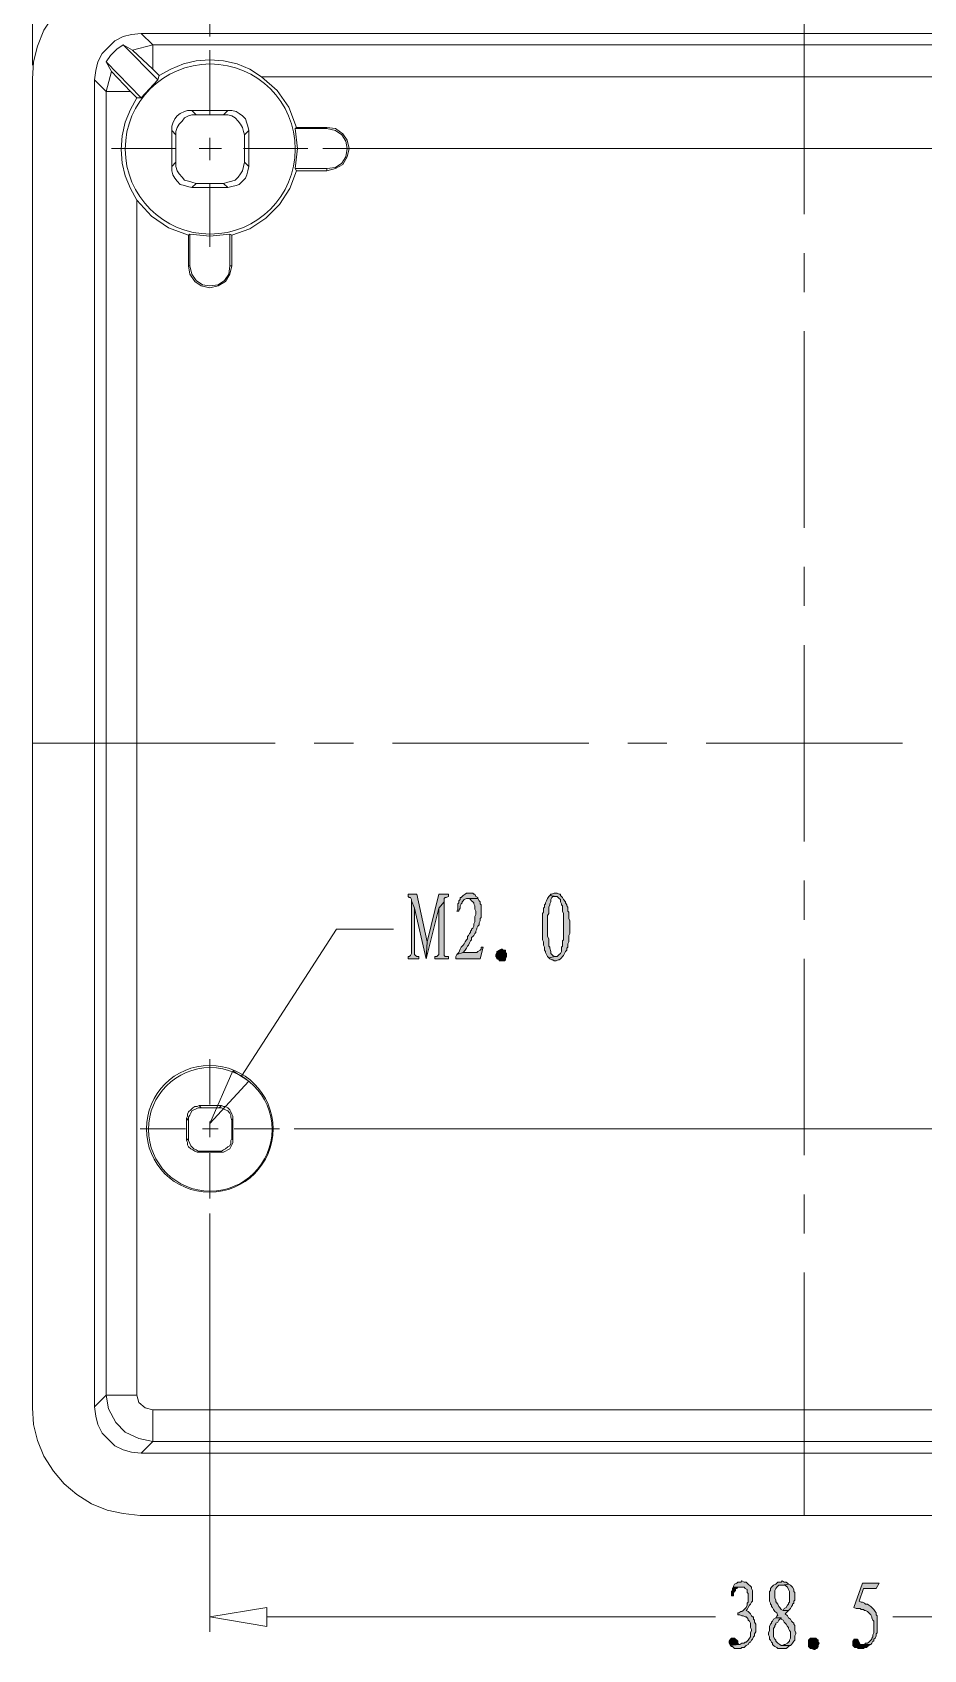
# Model space of a CAD drawing. Header units: millimetres. Extents: x 7 to 289, y 10 to 206.
# Drawn here: x 129.6 to 165.3, y 107.9 to 172.7 of the extents above; entities that cross this region are included whole.
import ezdxf

# ---------------------------------------------------------------- set-up
doc = ezdxf.new("R2010")
doc.units = ezdxf.units.MM

msp = doc.modelspace()

# ---------------------------------------------------------------- hatches: boundary and pattern name
at = {"true_color": 0xdda500}
h = msp.add_hatch(color=42, dxfattribs=at)
h.dxf.hatch_style = 2
h.paths.add_polyline_path([(145.026239, 138.125553), (144.687572, 138.125553), (144.687572, 138.040886), (144.729906, 137.998553), (144.772239, 137.998553), (144.814572, 137.913886), (144.814572, 137.871553), (144.941572, 137.575219), (145.407239, 135.543219), (145.449572, 136.220553)])
h = msp.add_hatch(color=42, dxfattribs=at)
h.dxf.hatch_style = 2
h.paths.add_polyline_path([(146.296239, 138.125553), (145.915239, 138.125553), (145.449572, 136.220553), (145.407239, 135.543219), (145.915239, 137.575219), (146.126906, 137.829219), (146.126906, 137.871553), (146.126906, 137.956219), (146.169239, 137.998553), (146.211572, 137.998553), (146.296239, 138.040886)])
h = msp.add_hatch(color=42, dxfattribs=at)
h.dxf.hatch_style = 2
h.paths.add_polyline_path([(147.142906, 138.167886), (147.100572, 138.167886), (147.015906, 138.167886), (146.973572, 138.125553), (146.888906, 138.083219), (146.846572, 138.040886), (146.804239, 137.998553), (146.761906, 137.998553), (146.761906, 137.913886), (146.719572, 137.871553), (146.719572, 137.786886), (146.677239, 137.744553), (146.677239, 137.659886), (146.677239, 137.532886), (146.634906, 137.448219), (146.719572, 137.448219), (146.719572, 137.490553), (146.761906, 137.575219), (146.761906, 137.659886), (146.804239, 137.744553), (146.846572, 137.786886), (146.846572, 137.829219), (146.888906, 137.871553), (146.931239, 137.913886), (147.015906, 137.956219), (147.058239, 137.956219), (147.481572, 137.956219), (147.481572, 137.998553), (147.396906, 138.040886), (147.354572, 138.125553), (147.312239, 138.125553), (147.269906, 138.167886), (147.227572, 138.167886)])
h = msp.add_hatch(color=42, dxfattribs=at)
h.dxf.hatch_style = 2
h.paths.add_polyline_path([(150.360239, 138.083219), (150.317906, 138.040886), (150.275572, 137.956219), (150.233239, 137.871553), (150.190906, 137.786886), (150.190906, 137.744553), (150.148572, 137.702219), (150.148572, 137.617553), (150.106239, 137.575219), (150.106239, 137.490553), (150.106239, 137.405886), (150.063906, 137.363553), (150.063906, 137.278886), (150.063906, 137.194219), (150.063906, 137.109553), (150.063906, 137.024886), (150.063906, 136.897886), (150.063906, 136.813219), (150.063906, 136.728553), (150.063906, 136.643886), (150.063906, 136.559219), (150.063906, 136.474553), (150.063906, 136.389886), (150.063906, 136.305219), (150.106239, 136.220553), (150.106239, 136.178219), (150.106239, 136.093553), (150.148572, 136.008886), (150.148572, 135.966553), (150.148572, 135.881886), (150.190906, 135.839553), (150.190906, 135.797219), (150.233239, 135.712553), (150.275572, 135.627886), (150.317906, 135.585553), (150.571906, 135.627886), (150.529572, 135.627886), (150.487239, 135.670219), (150.444906, 135.712553), (150.402572, 135.754886), (150.402572, 135.839553), (150.360239, 135.966553), (150.360239, 136.008886), (150.317906, 136.051219), (150.317906, 136.135886), (150.317906, 136.178219), (150.317906, 136.262886), (150.317906, 136.347553), (150.275572, 136.432219), (150.275572, 136.516886), (150.275572, 136.601553), (150.275572, 136.728553), (150.275572, 136.813219), (150.275572, 136.897886), (150.275572, 137.024886), (150.275572, 137.109553), (150.275572, 137.194219), (150.275572, 137.278886), (150.317906, 137.363553), (150.317906, 137.448219), (150.317906, 137.490553), (150.317906, 137.575219), (150.317906, 137.617553), (150.360239, 137.702219), (150.360239, 137.744553), (150.402572, 137.829219), (150.402572, 137.913886), (150.444906, 137.998553), (150.487239, 138.040886), (150.529572, 138.040886), (150.614239, 138.040886)])
h = msp.add_hatch(color=42, dxfattribs=at)
h.dxf.hatch_style = 2
h.paths.add_polyline_path([(150.614239, 138.167886), (150.529572, 138.167886), (150.444906, 138.125553), (150.402572, 138.125553), (150.360239, 138.083219), (150.614239, 138.040886), (150.656572, 138.040886), (150.698906, 137.998553), (150.741239, 137.956219), (150.783572, 137.913886), (150.783572, 137.829219), (150.825906, 137.744553), (150.825906, 137.702219), (150.868239, 137.659886), (150.868239, 137.575219), (150.868239, 137.532886), (150.868239, 137.448219), (150.910572, 137.363553), (150.910572, 137.278886), (150.910572, 137.194219), (150.910572, 137.109553), (150.910572, 137.024886), (150.910572, 136.940219), (150.910572, 136.813219), (150.910572, 136.770886), (150.910572, 136.686219), (150.910572, 136.601553), (150.910572, 136.474553), (150.910572, 136.389886), (150.910572, 136.305219), (150.868239, 136.262886), (150.868239, 136.178219), (150.868239, 136.093553), (150.868239, 136.051219), (150.825906, 136.008886), (150.825906, 135.966553), (150.825906, 135.839553), (150.783572, 135.754886), (150.741239, 135.712553), (150.698906, 135.670219), (150.656572, 135.627886), (150.571906, 135.627886), (150.317906, 135.585553), (150.360239, 135.543219), (150.444906, 135.500886), (150.487239, 135.500886), (150.529572, 135.458553), (150.614239, 135.458553), (150.698906, 135.500886), (150.741239, 135.500886), (150.783572, 135.543219), (150.825906, 135.585553), (150.868239, 135.627886), (150.910572, 135.670219), (150.952906, 135.754886), (150.995239, 135.839553), (151.037572, 135.881886), (151.037572, 135.966553), (151.079906, 136.008886), (151.079906, 136.093553), (151.079906, 136.135886), (151.122239, 136.220553), (151.122239, 136.305219), (151.122239, 136.389886), (151.122239, 136.474553), (151.164572, 136.559219), (151.164572, 136.643886), (151.164572, 136.728553), (151.164572, 136.813219), (151.164572, 136.855553), (151.164572, 136.982553), (151.164572, 137.067219), (151.122239, 137.151886), (151.122239, 137.236553), (151.122239, 137.321219), (151.122239, 137.405886), (151.079906, 137.448219), (151.079906, 137.532886), (151.079906, 137.617553), (151.037572, 137.659886), (151.037572, 137.702219), (150.995239, 137.786886), (150.995239, 137.829219), (150.910572, 137.913886), (150.868239, 137.998553), (150.825906, 138.040886), (150.783572, 138.083219), (150.783572, 138.125553), (150.741239, 138.125553), (150.656572, 138.167886)])
h = msp.add_hatch(color=42, dxfattribs=at)
h.dxf.hatch_style = 2
h.paths.add_polyline_path([(144.814572, 137.871553), (144.814572, 135.797219), (144.814572, 135.754886), (144.772239, 135.670219), (144.729906, 135.627886), (144.687572, 135.627886), (144.687572, 135.543219), (145.110906, 135.543219), (145.110906, 135.627886), (145.026239, 135.627886), (144.983906, 135.670219), (144.941572, 135.712553), (144.941572, 135.797219), (144.941572, 137.575219)])
h = msp.add_hatch(color=42, dxfattribs=at)
h.dxf.hatch_style = 2
h.paths.add_polyline_path([(146.126906, 137.829219), (145.915239, 137.575219), (145.915239, 135.754886), (145.915239, 135.712553), (145.872906, 135.670219), (145.830572, 135.627886), (145.745906, 135.627886), (145.745906, 135.543219), (146.296239, 135.543219), (146.296239, 135.627886), (146.253906, 135.627886), (146.169239, 135.627886), (146.126906, 135.670219), (146.126906, 135.754886)])
h = msp.add_hatch(color=42, dxfattribs=at)
h.dxf.hatch_style = 2
h.paths.add_polyline_path([(147.481572, 137.956219), (147.058239, 137.956219), (147.142906, 137.956219), (147.185239, 137.913886), (147.227572, 137.871553), (147.269906, 137.829219), (147.312239, 137.786886), (147.312239, 137.744553), (147.354572, 137.659886), (147.354572, 137.617553), (147.354572, 137.532886), (147.396906, 137.448219), (147.396906, 137.363553), (147.396906, 137.321219), (147.354572, 137.236553), (147.354572, 137.151886), (147.354572, 137.109553), (147.354572, 137.024886), (147.312239, 136.940219), (147.312239, 136.855553), (147.269906, 136.770886), (147.227572, 136.728553), (147.227572, 136.686219), (147.185239, 136.643886), (147.185239, 136.601553), (147.142906, 136.559219), (147.100572, 136.474553), (147.058239, 136.432219), (147.058239, 136.347553), (147.015906, 136.305219), (146.973572, 136.220553), (146.931239, 136.135886), (146.888906, 136.093553), (146.804239, 136.008886), (146.761906, 135.924219), (146.719572, 135.797219), (146.634906, 135.712553), (146.888906, 135.797219), (146.973572, 135.881886), (147.015906, 135.966553), (147.058239, 136.051219), (147.100572, 136.093553), (147.142906, 136.178219), (147.185239, 136.262886), (147.227572, 136.305219), (147.227572, 136.389886), (147.269906, 136.432219), (147.312239, 136.474553), (147.354572, 136.559219), (147.396906, 136.601553), (147.396906, 136.643886), (147.439239, 136.728553), (147.439239, 136.770886), (147.481572, 136.855553), (147.523906, 136.897886), (147.523906, 136.982553), (147.566239, 137.067219), (147.566239, 137.151886), (147.608572, 137.194219), (147.608572, 137.278886), (147.608572, 137.363553), (147.608572, 137.405886), (147.608572, 137.448219), (147.608572, 137.532886), (147.608572, 137.617553), (147.608572, 137.702219), (147.566239, 137.744553), (147.566239, 137.829219), (147.523906, 137.871553)])
h = msp.add_hatch(color=42, dxfattribs=at)
h.dxf.hatch_style = 2
h.paths.add_polyline_path([(147.693239, 136.008886), (147.608572, 136.008886), (147.608572, 135.924219), (147.566239, 135.881886), (147.481572, 135.839553), (147.439239, 135.797219), (147.396906, 135.797219), (146.888906, 135.797219), (146.634906, 135.712553), (146.592572, 135.627886), (146.592572, 135.543219), (147.566239, 135.543219)])
h = msp.add_hatch(color=42, dxfattribs=at)
h.dxf.hatch_style = 2
h.paths.add_polyline_path([(148.539906, 135.458553), (148.455239, 135.458553), (148.412906, 135.458553), (148.328239, 135.458553), (148.328239, 135.500886), (148.243572, 135.543219), (148.243572, 135.585553), (148.201239, 135.627886), (148.201239, 135.712553), (148.243572, 135.797219), (148.243572, 135.839553), (148.328239, 135.881886), (148.412906, 135.924219), (148.455239, 135.924219), (148.497572, 135.881886), (148.582239, 135.881886), (148.582239, 135.797219), (148.624572, 135.754886), (148.624572, 135.712553), (148.624572, 135.627886), (148.582239, 135.543219), (148.582239, 135.500886)])
h = msp.add_hatch(color=42, dxfattribs=at)
h.dxf.hatch_style = 2
h.paths.add_polyline_path([(158.064906, 110.608886), (158.022572, 110.566553), (157.937906, 110.566553), (157.895572, 110.566553), (157.853239, 110.524219), (157.768572, 110.481886), (157.726239, 110.397219), (157.726239, 110.354886), (158.022572, 110.354886), (158.107239, 110.354886), (158.149572, 110.354886), (158.191906, 110.312553), (158.276572, 110.270219), (158.276572, 110.227886), (158.276572, 110.143219), (158.318906, 110.100886), (158.318906, 110.016219), (158.318906, 109.889219), (158.318906, 109.846886), (158.318906, 109.762219), (158.276572, 109.719886), (158.276572, 109.635219), (158.234239, 109.550553), (158.191906, 109.508219), (158.107239, 109.423553), (158.064906, 109.381219), (158.022572, 109.381219), (157.937906, 109.338886), (157.895572, 109.338886), (157.895572, 109.254219), (157.980239, 109.254219), (158.064906, 109.211886), (158.107239, 109.211886), (158.191906, 109.169553), (158.234239, 109.169553), (158.276572, 109.127219), (158.318906, 109.084886), (158.318906, 109.042553), (158.361239, 109.000219), (158.403572, 108.915553), (158.403572, 108.830886), (158.403572, 108.746219), (158.445906, 108.661553), (158.445906, 108.619219), (158.403572, 108.534553), (158.403572, 108.449886), (158.403572, 108.365219), (158.361239, 108.322886), (158.318906, 108.238219), (158.276572, 108.195886), (158.234239, 108.153553), (158.191906, 108.153553), (158.149572, 108.111219), (158.064906, 108.111219), (157.980239, 108.068886), (157.937906, 108.068886), (157.599239, 108.026553), (157.641572, 107.984219), (157.683906, 107.984219), (157.726239, 107.941886), (157.768572, 107.899553), (157.853239, 107.899553), (157.937906, 107.899553), (157.980239, 107.899553), (158.022572, 107.899553), (158.064906, 107.941886), (158.149572, 107.941886), (158.191906, 107.984219), (158.234239, 108.026553), (158.318906, 108.068886), (158.361239, 108.153553), (158.403572, 108.153553), (158.445906, 108.238219), (158.488239, 108.280553), (158.530572, 108.365219), (158.572906, 108.407553), (158.572906, 108.492219), (158.615239, 108.576886), (158.615239, 108.619219), (158.615239, 108.703886), (158.615239, 108.788553), (158.615239, 108.873219), (158.572906, 108.957886), (158.572906, 109.042553), (158.530572, 109.084886), (158.530572, 109.169553), (158.488239, 109.169553), (158.445906, 109.211886), (158.403572, 109.296553), (158.361239, 109.338886), (158.318906, 109.381219), (158.234239, 109.423553), (158.276572, 109.465886), (158.318906, 109.550553), (158.361239, 109.635219), (158.403572, 109.677553), (158.445906, 109.762219), (158.488239, 109.804553), (158.488239, 109.889219), (158.488239, 109.931553), (158.488239, 110.016219), (158.488239, 110.058553), (158.488239, 110.143219), (158.488239, 110.227886), (158.445906, 110.312553), (158.445906, 110.354886), (158.403572, 110.397219), (158.318906, 110.481886), (158.276572, 110.524219), (158.234239, 110.566553), (158.149572, 110.566553)])
h = msp.add_hatch(color=42, dxfattribs=at)
h.dxf.hatch_style = 2
h.paths.add_polyline_path([(157.726239, 110.354886), (157.683906, 110.312553), (157.683906, 110.227886), (157.641572, 110.185553), (157.641572, 110.100886), (157.641572, 110.016219), (157.726239, 110.016219), (157.726239, 110.100886), (157.768572, 110.185553), (157.810906, 110.227886), (157.810906, 110.312553), (157.853239, 110.312553), (157.895572, 110.354886), (157.937906, 110.354886), (158.022572, 110.354886)])
h = msp.add_hatch(color=42, dxfattribs=at)
h.dxf.hatch_style = 2
h.paths.add_polyline_path([(159.673572, 110.608886), (159.631239, 110.566553), (159.546572, 110.566553), (159.504239, 110.566553), (159.461906, 110.524219), (159.419572, 110.481886), (159.334906, 110.439553), (159.292572, 110.397219), (159.250239, 110.354886), (159.207906, 110.312553), (159.207906, 110.227886), (159.165572, 110.185553), (159.165572, 110.100886), (159.165572, 110.016219), (159.165572, 109.973886), (159.165572, 109.889219), (159.165572, 109.804553), (159.207906, 109.719886), (159.207906, 109.677553), (159.250239, 109.635219), (159.250239, 109.592886), (159.292572, 109.550553), (159.334906, 109.465886), (159.377239, 109.381219), (159.461906, 109.338886), (159.504239, 109.211886), (159.461906, 109.211886), (159.419572, 109.127219), (159.631239, 109.127219), (159.631239, 109.084886), (159.715906, 109.042553), (159.758239, 108.957886), (159.800572, 108.915553), (159.842906, 108.873219), (159.885239, 108.788553), (159.927572, 108.746219), (159.927572, 108.703886), (159.969906, 108.619219), (160.012239, 108.576886), (160.012239, 108.492219), (160.012239, 108.407553), (160.012239, 108.322886), (159.969906, 108.238219), (159.969906, 108.195886), (159.927572, 108.153553), (159.885239, 108.111219), (159.800572, 108.068886), (159.758239, 108.068886), (159.673572, 108.026553), (160.012239, 108.026553), (160.054572, 108.068886), (160.096906, 108.111219), (160.139239, 108.195886), (160.181572, 108.238219), (160.181572, 108.322886), (160.181572, 108.407553), (160.223906, 108.492219), (160.223906, 108.534553), (160.181572, 108.619219), (160.181572, 108.703886), (160.181572, 108.788553), (160.181572, 108.830886), (160.139239, 108.873219), (160.139239, 108.915553), (160.096906, 108.957886), (160.054572, 109.000219), (160.012239, 109.084886), (159.927572, 109.127219), (159.885239, 109.211886), (159.800572, 109.296553), (159.842906, 109.338886), (159.927572, 109.423553), (159.715906, 109.423553), (159.631239, 109.465886), (159.588906, 109.550553), (159.546572, 109.592886), (159.504239, 109.677553), (159.461906, 109.719886), (159.461906, 109.762219), (159.419572, 109.762219), (159.419572, 109.846886), (159.377239, 109.931553), (159.377239, 110.016219), (159.377239, 110.058553), (159.377239, 110.143219), (159.377239, 110.227886), (159.419572, 110.312553), (159.461906, 110.354886), (159.504239, 110.397219), (159.546572, 110.439553), (159.631239, 110.439553), (159.673572, 110.439553), (159.927572, 110.481886), (159.885239, 110.524219), (159.842906, 110.566553), (159.800572, 110.566553), (159.758239, 110.566553)])
h = msp.add_hatch(color=42, dxfattribs=at)
h.dxf.hatch_style = 2
h.paths.add_polyline_path([(159.927572, 110.481886), (159.673572, 110.439553), (159.758239, 110.439553), (159.800572, 110.439553), (159.842906, 110.397219), (159.885239, 110.354886), (159.927572, 110.270219), (159.969906, 110.185553), (159.969906, 110.100886), (159.969906, 110.058553), (159.969906, 109.973886), (159.969906, 109.889219), (159.969906, 109.846886), (159.969906, 109.762219), (159.927572, 109.719886), (159.927572, 109.677553), (159.885239, 109.635219), (159.842906, 109.550553), (159.758239, 109.508219), (159.715906, 109.423553), (159.927572, 109.423553), (159.969906, 109.465886), (160.012239, 109.508219), (160.054572, 109.592886), (160.096906, 109.635219), (160.096906, 109.677553), (160.139239, 109.719886), (160.139239, 109.804553), (160.181572, 109.846886), (160.181572, 109.931553), (160.181572, 110.016219), (160.181572, 110.058553), (160.181572, 110.143219), (160.139239, 110.185553), (160.139239, 110.270219), (160.096906, 110.354886), (160.054572, 110.397219), (160.012239, 110.439553)])
h = msp.add_hatch(color=42, dxfattribs=at)
h.dxf.hatch_style = 2
h.paths.add_polyline_path([(163.568239, 110.524219), (162.890906, 110.524219), (162.552239, 109.550553), (162.636906, 109.508219), (162.721572, 109.508219), (162.806239, 109.508219), (162.848572, 109.465886), (162.933239, 109.465886), (162.975572, 109.423553), (163.017906, 109.423553), (163.102572, 109.381219), (163.144906, 109.338886), (163.187239, 109.296553), (163.229572, 109.254219), (163.271906, 109.169553), (163.271906, 109.127219), (163.314239, 109.042553), (163.356572, 109.000219), (163.356572, 108.915553), (163.356572, 108.830886), (163.356572, 108.746219), (163.356572, 108.703886), (163.356572, 108.576886), (163.356572, 108.534553), (163.314239, 108.449886), (163.314239, 108.365219), (163.271906, 108.322886), (163.271906, 108.280553), (163.229572, 108.238219), (163.187239, 108.195886), (163.144906, 108.153553), (163.102572, 108.111219), (163.017906, 108.111219), (162.975572, 108.068886), (162.890906, 108.068886), (162.806239, 108.068886), (163.229572, 108.068886), (163.271906, 108.111219), (163.314239, 108.195886), (163.356572, 108.195886), (163.356572, 108.280553), (163.398906, 108.322886), (163.441239, 108.407553), (163.441239, 108.492219), (163.483572, 108.534553), (163.483572, 108.619219), (163.483572, 108.703886), (163.483572, 108.788553), (163.483572, 108.873219), (163.483572, 108.957886), (163.483572, 109.042553), (163.483572, 109.127219), (163.483572, 109.211886), (163.441239, 109.254219), (163.441239, 109.338886), (163.398906, 109.381219), (163.356572, 109.465886), (163.314239, 109.508219), (163.271906, 109.550553), (163.229572, 109.592886), (163.144906, 109.635219), (163.102572, 109.677553), (163.017906, 109.677553), (162.975572, 109.719886), (162.890906, 109.762219), (162.848572, 109.762219), (162.763906, 109.804553), (162.933239, 110.312553), (163.441239, 110.312553)])
h = msp.add_hatch(color=42, dxfattribs=at)
h.dxf.hatch_style = 2
h.paths.add_polyline_path([(159.419572, 109.127219), (159.334906, 109.084886), (159.292572, 109.000219), (159.250239, 108.957886), (159.250239, 108.915553), (159.207906, 108.873219), (159.165572, 108.788553), (159.165572, 108.703886), (159.165572, 108.619219), (159.123239, 108.534553), (159.123239, 108.492219), (159.123239, 108.449886), (159.165572, 108.365219), (159.165572, 108.280553), (159.207906, 108.238219), (159.250239, 108.153553), (159.292572, 108.111219), (159.292572, 108.068886), (159.334906, 108.026553), (159.377239, 107.984219), (159.461906, 107.941886), (159.504239, 107.899553), (159.588906, 107.899553), (159.631239, 107.899553), (159.673572, 107.899553), (159.758239, 107.899553), (159.842906, 107.899553), (159.885239, 107.941886), (159.927572, 107.984219), (160.012239, 108.026553), (159.673572, 108.026553), (159.631239, 108.026553), (159.588906, 108.068886), (159.504239, 108.111219), (159.461906, 108.153553), (159.419572, 108.195886), (159.419572, 108.238219), (159.377239, 108.280553), (159.334906, 108.365219), (159.334906, 108.449886), (159.334906, 108.534553), (159.334906, 108.576886), (159.334906, 108.661553), (159.334906, 108.703886), (159.377239, 108.788553), (159.377239, 108.830886), (159.419572, 108.873219), (159.419572, 108.915553), (159.504239, 108.957886), (159.546572, 109.042553), (159.631239, 109.127219)])
h = msp.add_hatch(color=42, dxfattribs=at)
h.dxf.hatch_style = 2
h.paths.add_polyline_path([(157.726239, 108.322886), (157.641572, 108.322886), (157.599239, 108.280553), (157.556906, 108.195886), (157.556906, 108.153553), (157.556906, 108.111219), (157.599239, 108.026553), (157.937906, 108.068886), (157.895572, 108.111219), (157.895572, 108.195886), (157.853239, 108.238219), (157.810906, 108.280553), (157.768572, 108.322886)])
h = msp.add_hatch(color=42, dxfattribs=at)
h.dxf.hatch_style = 2
h.paths.add_polyline_path([(161.028239, 107.899553), (160.985906, 107.857219), (160.943572, 107.857219), (160.858906, 107.899553), (160.816572, 107.899553), (160.774239, 107.941886), (160.731906, 107.984219), (160.731906, 108.068886), (160.731906, 108.153553), (160.731906, 108.238219), (160.774239, 108.280553), (160.816572, 108.322886), (160.858906, 108.322886), (160.901239, 108.322886), (160.985906, 108.322886), (161.028239, 108.322886), (161.070572, 108.280553), (161.112906, 108.238219), (161.112906, 108.153553), (161.155239, 108.111219), (161.112906, 108.026553), (161.112906, 107.984219), (161.070572, 107.899553)])
h = msp.add_hatch(color=42, dxfattribs=at)
h.dxf.hatch_style = 2
h.paths.add_polyline_path([(162.636906, 108.280553), (162.552239, 108.280553), (162.552239, 108.238219), (162.509906, 108.195886), (162.509906, 108.111219), (162.509906, 108.068886), (162.509906, 108.026553), (162.552239, 107.984219), (162.594572, 107.941886), (162.679239, 107.941886), (162.721572, 107.899553), (162.806239, 107.899553), (162.890906, 107.899553), (162.933239, 107.899553), (162.975572, 107.941886), (163.060239, 107.941886), (163.102572, 107.984219), (163.144906, 108.026553), (163.229572, 108.068886), (162.806239, 108.068886), (162.763906, 108.153553), (162.721572, 108.238219), (162.679239, 108.280553)])

# ---------------------------------------------------------------- linework, layer by layer
at = {"color": 131, "lineweight": 0, "true_color": 0x7fffff}
for points in [[(129.616906, 171.357219), (129.616906, 183.464553)], [(136.728906, 172.500219), (136.728906, 179.781553)], [(141.258572, 168.012886), (197.477239, 168.012886)], [(140.115572, 128.727553), (194.386906, 128.727553)], [(136.728906, 125.340886), (136.728906, 108.576886)]]:
    msp.add_lwpolyline(points, dxfattribs=at)
at = {"color": 7, "lineweight": 0}
for points in [[(133.934906, 175.124886), (133.257572, 175.040219), (132.622572, 174.913219), (131.987572, 174.659219), (131.394906, 174.278219), (130.886906, 173.854886), (130.463572, 173.346886), (130.082572, 172.754219), (129.828572, 172.119219), (129.659239, 171.484219), (129.616906, 170.806886)], [(133.977239, 172.627219), (133.596239, 172.584886), (133.257572, 172.500219), (132.918906, 172.330886), (132.664906, 172.076886), (132.410906, 171.822886), (132.241572, 171.484219), (132.156906, 171.145553), (132.114572, 170.764553)], [(187.147906, 172.627219), (133.977239, 172.627219)], [(134.442906, 172.161553), (133.977239, 172.627219)], [(133.257572, 172.161553), (133.003572, 171.992219), (132.749572, 171.738219), (132.580239, 171.484219)], [(133.638572, 171.949886), (133.257572, 172.161553)], [(134.654572, 170.764553), (133.257572, 172.161553)], [(134.442906, 172.161553), (133.638572, 171.949886)], [(134.442906, 171.187886), (133.638572, 171.949886)], [(134.442906, 172.161553), (186.682239, 172.161553)], [(134.442906, 171.187886), (134.442906, 172.161553)], [(132.580239, 171.484219), (132.791906, 171.103219)], [(132.580239, 171.484219), (133.977239, 170.044886)], [(132.791906, 171.103219), (132.580239, 170.298886)], [(132.791906, 171.103219), (133.553906, 170.298886)], [(134.696906, 170.933886), (134.442906, 171.187886)], [(138.803239, 170.891553), (138.337572, 171.187886), (137.829572, 171.399553), (137.279239, 171.526553), (136.728906, 171.568886), (136.178572, 171.526553), (135.670572, 171.399553), (135.162572, 171.187886), (134.696906, 170.933886)], [(129.616906, 170.806886), (129.616906, 117.551553)], [(132.114572, 170.764553), (132.114572, 117.593886)], [(132.580239, 170.298886), (132.114572, 170.764553)], [(134.654572, 170.764553), (133.977239, 170.044886)], [(134.696906, 170.933886), (134.654572, 170.764553)], [(140.200239, 168.859553), (139.903906, 169.663886), (139.438239, 170.341219), (138.803239, 170.891553)], [(138.803239, 170.891553), (186.682239, 170.891553)], [(132.580239, 118.059553), (132.580239, 170.298886)], [(133.553906, 170.298886), (132.580239, 170.298886)], [(133.807906, 170.044886), (133.553906, 169.579219), (133.342239, 169.071219), (133.215239, 168.520886), (133.172906, 167.970553), (133.215239, 167.420219), (133.342239, 166.912219), (133.553906, 166.404219), (133.807906, 165.938553)], [(133.553906, 170.298886), (133.807906, 170.044886)], [(133.977239, 170.044886), (133.807906, 170.044886)], [(136.009239, 169.536886), (135.839906, 169.536886), (135.712906, 169.494553), (135.543572, 169.409886), (135.416572, 169.325219), (135.331906, 169.198219), (135.247239, 169.028886), (135.204906, 168.901886), (135.204906, 168.732553)], [(136.178572, 169.367553), (136.009239, 169.367553), (135.882239, 169.325219), (135.712906, 169.240553), (135.628239, 169.113553), (135.501239, 168.986553), (135.416572, 168.859553), (135.374239, 168.690219), (135.374239, 168.563219)], [(137.448572, 169.536886), (136.009239, 169.536886)], [(136.009239, 169.536886), (136.178572, 169.367553)], [(136.178572, 169.367553), (137.279239, 169.367553)], [(137.448572, 169.536886), (137.279239, 169.367553)], [(138.125906, 168.563219), (138.083572, 168.690219), (138.041239, 168.859553), (137.956572, 168.986553), (137.871906, 169.113553), (137.744906, 169.240553), (137.617906, 169.325219), (137.448572, 169.367553), (137.279239, 169.367553)], [(138.295239, 168.732553), (138.252906, 168.901886), (138.210572, 169.028886), (138.168239, 169.198219), (138.041239, 169.325219), (137.914239, 169.409886), (137.787239, 169.494553), (137.617906, 169.536886), (137.448572, 169.536886)], [(135.204906, 168.732553), (135.204906, 167.293219)], [(135.204906, 168.732553), (135.374239, 168.563219)], [(135.374239, 168.563219), (135.374239, 167.462553)], [(138.295239, 168.732553), (138.125906, 168.563219)], [(138.125906, 168.563219), (138.125906, 167.462553)], [(138.295239, 167.293219), (138.295239, 168.732553)], [(140.157906, 168.817219), (140.200239, 168.859553)], [(140.157906, 167.208553), (140.242572, 168.012886), (140.157906, 168.817219)], [(140.157906, 168.817219), (141.427906, 168.817219)], [(140.200239, 168.859553), (141.427906, 168.859553)], [(141.427906, 167.123886), (141.766572, 167.208553), (142.062906, 167.377886), (142.232239, 167.674219), (142.316906, 168.012886), (142.232239, 168.351553), (142.062906, 168.605553), (141.766572, 168.817219), (141.427906, 168.859553)], [(141.427906, 168.817219), (141.427906, 168.859553)], [(141.427906, 167.208553), (141.766572, 167.250886), (142.020572, 167.420219), (142.189906, 167.674219), (142.232239, 168.012886), (142.189906, 168.309219), (142.020572, 168.563219), (141.766572, 168.732553), (141.427906, 168.817219)], [(135.204906, 167.293219), (135.374239, 167.462553)], [(135.204906, 167.293219), (135.204906, 167.123886), (135.247239, 166.954553), (135.331906, 166.827553), (135.416572, 166.700553), (135.543572, 166.573553), (135.712906, 166.531219), (135.839906, 166.488886), (136.009239, 166.446553)], [(135.374239, 167.462553), (135.374239, 167.293219), (135.416572, 167.123886), (135.501239, 166.996886), (135.628239, 166.869886), (135.712906, 166.742886), (135.882239, 166.700553), (136.009239, 166.658219), (136.178572, 166.615886)], [(137.279239, 166.615886), (137.448572, 166.658219), (137.617906, 166.700553), (137.744906, 166.742886), (137.871906, 166.869886), (137.956572, 166.996886), (138.041239, 167.123886), (138.083572, 167.293219), (138.125906, 167.462553)], [(137.448572, 166.446553), (137.617906, 166.488886), (137.787239, 166.531219), (137.914239, 166.573553), (138.041239, 166.700553), (138.168239, 166.827553), (138.210572, 166.954553), (138.252906, 167.123886), (138.295239, 167.293219)], [(138.295239, 167.293219), (138.125906, 167.462553)], [(136.009239, 166.446553), (136.178572, 166.615886)], [(136.178572, 166.615886), (137.279239, 166.615886)], [(137.448572, 166.446553), (137.279239, 166.615886)], [(137.617906, 164.541553), (138.337572, 164.795553), (138.972572, 165.218886), (139.522906, 165.769219), (139.946239, 166.404219), (140.200239, 167.123886)], [(140.200239, 167.123886), (140.157906, 167.208553)], [(141.427906, 167.208553), (140.157906, 167.208553)], [(141.427906, 167.123886), (140.200239, 167.123886)], [(141.427906, 167.208553), (141.427906, 167.123886)], [(133.807906, 165.938553), (134.400572, 165.303553), (135.077906, 164.837886), (135.882239, 164.541553)], [(133.807906, 118.059553), (133.807906, 165.938553)], [(136.009239, 166.446553), (137.448572, 166.446553)], [(135.882239, 164.541553), (135.924572, 164.583886)], [(135.882239, 163.313886), (135.882239, 164.541553)], [(135.924572, 164.583886), (136.728906, 164.499219), (137.533239, 164.583886)], [(135.924572, 163.313886), (135.924572, 164.583886)], [(137.533239, 164.583886), (137.617906, 164.541553)], [(137.533239, 164.583886), (137.533239, 163.313886)], [(137.617906, 164.541553), (137.617906, 163.313886)], [(135.882239, 163.313886), (135.924572, 162.975219), (136.136239, 162.678886), (136.390239, 162.509553), (136.728906, 162.424886), (137.067572, 162.509553), (137.363906, 162.678886), (137.533239, 162.975219), (137.617906, 163.313886)], [(135.924572, 163.313886), (135.882239, 163.313886)], [(135.924572, 163.313886), (136.009239, 162.975219), (136.178572, 162.721219), (136.432572, 162.551886), (136.728906, 162.509553), (137.067572, 162.551886), (137.321572, 162.721219), (137.490906, 162.975219), (137.533239, 163.313886)], [(137.533239, 163.313886), (137.617906, 163.313886)], [(136.305572, 129.658886), (136.220906, 129.616553), (136.136239, 129.616553), (136.051572, 129.574219), (135.966906, 129.489553), (135.882239, 129.404886), (135.839906, 129.320219), (135.839906, 129.235553), (135.797572, 129.150886)], [(137.194572, 129.658886), (136.305572, 129.658886)], [(136.305572, 129.658886), (136.390239, 129.574219)], [(137.194572, 129.658886), (137.109906, 129.574219)], [(137.660239, 129.150886), (137.660239, 129.235553), (137.617906, 129.320219), (137.575572, 129.404886), (137.533239, 129.489553), (137.448572, 129.574219), (137.363906, 129.616553), (137.279239, 129.616553), (137.194572, 129.658886)], [(135.797572, 129.150886), (135.797572, 128.261886)], [(135.797572, 129.150886), (135.882239, 129.066219)], [(136.390239, 129.574219), (136.263239, 129.574219), (136.178572, 129.531886), (136.093906, 129.489553), (136.009239, 129.447219), (135.966906, 129.362553), (135.924572, 129.277886), (135.882239, 129.193219), (135.882239, 129.066219)], [(135.882239, 129.066219), (135.882239, 128.346553)], [(137.109906, 129.574219), (136.390239, 129.574219)], [(137.617906, 129.066219), (137.575572, 129.193219), (137.575572, 129.277886), (137.533239, 129.362553), (137.448572, 129.447219), (137.363906, 129.489553), (137.279239, 129.531886), (137.194572, 129.574219), (137.109906, 129.574219)], [(137.660239, 129.150886), (137.617906, 129.066219)], [(137.617906, 128.346553), (137.617906, 129.066219)], [(137.660239, 128.261886), (137.660239, 129.150886)], [(135.797572, 128.261886), (135.882239, 128.346553)], [(135.882239, 128.346553), (135.882239, 128.261886), (135.924572, 128.134886), (135.966906, 128.050219), (136.009239, 128.007886), (136.093906, 127.923219), (136.178572, 127.880886), (136.263239, 127.838553), (136.390239, 127.838553)], [(137.109906, 127.838553), (137.194572, 127.838553), (137.279239, 127.880886), (137.363906, 127.923219), (137.448572, 128.007886), (137.533239, 128.050219), (137.575572, 128.134886), (137.575572, 128.261886), (137.617906, 128.346553)], [(137.660239, 128.261886), (137.617906, 128.346553)], [(135.797572, 128.261886), (135.839906, 128.177219), (135.839906, 128.092553), (135.882239, 128.007886), (135.966906, 127.923219), (136.051572, 127.880886), (136.136239, 127.838553), (136.220906, 127.796219), (136.305572, 127.796219)], [(136.305572, 127.796219), (136.390239, 127.838553)], [(136.305572, 127.796219), (137.194572, 127.796219)], [(136.390239, 127.838553), (137.109906, 127.838553)], [(137.194572, 127.796219), (137.109906, 127.838553)], [(137.194572, 127.796219), (137.279239, 127.796219), (137.363906, 127.838553), (137.448572, 127.880886), (137.533239, 127.923219), (137.575572, 128.007886), (137.617906, 128.092553), (137.660239, 128.177219), (137.660239, 128.261886)], [(132.580239, 118.059553), (132.114572, 117.593886)], [(132.580239, 118.059553), (132.664906, 117.509219), (132.961239, 116.958886), (133.342239, 116.577886), (133.892572, 116.323886), (134.442906, 116.196886)], [(133.807906, 118.059553), (132.580239, 118.059553)], [(133.807906, 118.059553), (133.892572, 117.763219), (134.146572, 117.551553), (134.442906, 117.466886)], [(129.616906, 117.551553), (129.659239, 116.874219), (129.828572, 116.239219), (130.082572, 115.604219), (130.463572, 115.011553), (130.886906, 114.503553), (131.394906, 114.080219), (131.987572, 113.699219), (132.622572, 113.445219), (133.257572, 113.318219), (133.934906, 113.233553)], [(132.114572, 117.593886), (132.156906, 117.212886), (132.241572, 116.874219), (132.410906, 116.535553), (132.664906, 116.281553), (132.918906, 116.027553), (133.257572, 115.858219), (133.596239, 115.773553), (133.977239, 115.731219)], [(134.442906, 117.466886), (134.442906, 116.196886)], [(182.321906, 117.466886), (134.442906, 117.466886)], [(134.442906, 116.196886), (133.977239, 115.731219)], [(186.682239, 116.196886), (134.442906, 116.196886)], [(133.977239, 115.731219), (187.147906, 115.731219)], [(187.147906, 113.233553), (133.934906, 113.233553)]]:
    msp.add_lwpolyline(points, dxfattribs=at)
at = {"color": 1, "lineweight": 0, "true_color": 0xff0000}
for points in [[(160.562572, 165.388219), (160.562572, 175.124886)], [(136.728906, 169.367553), (136.728906, 171.949886)], [(132.791906, 168.012886), (135.374239, 168.012886)], [(136.305572, 168.012886), (137.194572, 168.012886)], [(136.728906, 167.547219), (136.728906, 168.436219)], [(138.083572, 168.012886), (140.665906, 168.012886)], [(136.728906, 164.075886), (136.728906, 166.615886)], [(160.562572, 162.255553), (160.562572, 163.821886)], [(160.562572, 152.815219), (160.562572, 160.689219)], [(160.562572, 149.682553), (160.562572, 151.248886)], [(160.562572, 140.242219), (160.562572, 148.116219)], [(129.616906, 144.179219), (139.353572, 144.179219)], [(140.919906, 144.179219), (142.486239, 144.179219)], [(144.052572, 144.179219), (151.926572, 144.179219)], [(153.492906, 144.179219), (155.059239, 144.179219)], [(156.625572, 144.179219), (164.499572, 144.179219)], [(160.562572, 137.109553), (160.562572, 138.675886)], [(160.562572, 127.669219), (160.562572, 135.543219)], [(136.728906, 129.701219), (136.728906, 131.521553)], [(136.728906, 128.388886), (136.728906, 129.023886)], [(133.934906, 128.727553), (135.755239, 128.727553)], [(136.432572, 128.727553), (137.067572, 128.727553)], [(137.702572, 128.727553), (139.522906, 128.727553)], [(136.728906, 125.933553), (136.728906, 127.753886)], [(160.562572, 124.536553), (160.562572, 126.102886)], [(160.562572, 113.233553), (160.562572, 122.970219)]]:
    msp.add_lwpolyline(points, dxfattribs=at)
at = {"color": 42, "lineweight": 0, "true_color": 0xdda500}
for points in [[(145.026239, 138.125553), (144.687572, 138.125553), (144.687572, 138.040886), (144.729906, 137.998553), (144.772239, 137.998553), (144.814572, 137.913886), (144.814572, 137.871553), (144.941572, 137.575219), (145.407239, 135.543219), (145.449572, 136.220553)], [(146.296239, 138.125553), (145.915239, 138.125553), (145.449572, 136.220553), (145.407239, 135.543219), (145.915239, 137.575219), (146.126906, 137.829219), (146.126906, 137.871553), (146.126906, 137.956219), (146.169239, 137.998553), (146.211572, 137.998553), (146.296239, 138.040886)], [(147.142906, 138.167886), (147.100572, 138.167886), (147.015906, 138.167886), (146.973572, 138.125553), (146.888906, 138.083219), (146.846572, 138.040886), (146.804239, 137.998553), (146.761906, 137.998553), (146.761906, 137.913886), (146.719572, 137.871553), (146.719572, 137.786886), (146.677239, 137.744553), (146.677239, 137.659886), (146.677239, 137.532886), (146.634906, 137.448219), (146.719572, 137.448219), (146.719572, 137.490553), (146.761906, 137.575219), (146.761906, 137.659886), (146.804239, 137.744553), (146.846572, 137.786886), (146.846572, 137.829219), (146.888906, 137.871553), (146.931239, 137.913886), (147.015906, 137.956219), (147.058239, 137.956219), (147.481572, 137.956219), (147.481572, 137.998553), (147.396906, 138.040886), (147.354572, 138.125553), (147.312239, 138.125553), (147.269906, 138.167886), (147.227572, 138.167886)], [(150.360239, 138.083219), (150.317906, 138.040886), (150.275572, 137.956219), (150.233239, 137.871553), (150.190906, 137.786886), (150.190906, 137.744553), (150.148572, 137.702219), (150.148572, 137.617553), (150.106239, 137.575219), (150.106239, 137.490553), (150.106239, 137.405886), (150.063906, 137.363553), (150.063906, 137.278886), (150.063906, 137.194219), (150.063906, 137.109553), (150.063906, 137.024886), (150.063906, 136.897886), (150.063906, 136.813219), (150.063906, 136.728553), (150.063906, 136.643886), (150.063906, 136.559219), (150.063906, 136.474553), (150.063906, 136.389886), (150.063906, 136.305219), (150.106239, 136.220553), (150.106239, 136.178219), (150.106239, 136.093553), (150.148572, 136.008886), (150.148572, 135.966553), (150.148572, 135.881886), (150.190906, 135.839553), (150.190906, 135.797219), (150.233239, 135.712553), (150.275572, 135.627886), (150.317906, 135.585553), (150.571906, 135.627886), (150.529572, 135.627886), (150.487239, 135.670219), (150.444906, 135.712553), (150.402572, 135.754886), (150.402572, 135.839553), (150.360239, 135.966553), (150.360239, 136.008886), (150.317906, 136.051219), (150.317906, 136.135886), (150.317906, 136.178219), (150.317906, 136.262886), (150.317906, 136.347553), (150.275572, 136.432219), (150.275572, 136.516886), (150.275572, 136.601553), (150.275572, 136.728553), (150.275572, 136.813219), (150.275572, 136.897886), (150.275572, 137.024886), (150.275572, 137.109553), (150.275572, 137.194219), (150.275572, 137.278886), (150.317906, 137.363553), (150.317906, 137.448219), (150.317906, 137.490553), (150.317906, 137.575219), (150.317906, 137.617553), (150.360239, 137.702219), (150.360239, 137.744553), (150.402572, 137.829219), (150.402572, 137.913886), (150.444906, 137.998553), (150.487239, 138.040886), (150.529572, 138.040886), (150.614239, 138.040886)], [(150.614239, 138.167886), (150.529572, 138.167886), (150.444906, 138.125553), (150.402572, 138.125553), (150.360239, 138.083219), (150.614239, 138.040886), (150.656572, 138.040886), (150.698906, 137.998553), (150.741239, 137.956219), (150.783572, 137.913886), (150.783572, 137.829219), (150.825906, 137.744553), (150.825906, 137.702219), (150.868239, 137.659886), (150.868239, 137.575219), (150.868239, 137.532886), (150.868239, 137.448219), (150.910572, 137.363553), (150.910572, 137.278886), (150.910572, 137.194219), (150.910572, 137.109553), (150.910572, 137.024886), (150.910572, 136.940219), (150.910572, 136.813219), (150.910572, 136.770886), (150.910572, 136.686219), (150.910572, 136.601553), (150.910572, 136.474553), (150.910572, 136.389886), (150.910572, 136.305219), (150.868239, 136.262886), (150.868239, 136.178219), (150.868239, 136.093553), (150.868239, 136.051219), (150.825906, 136.008886), (150.825906, 135.966553), (150.825906, 135.839553), (150.783572, 135.754886), (150.741239, 135.712553), (150.698906, 135.670219), (150.656572, 135.627886), (150.571906, 135.627886), (150.317906, 135.585553), (150.360239, 135.543219), (150.444906, 135.500886), (150.487239, 135.500886), (150.529572, 135.458553), (150.614239, 135.458553), (150.698906, 135.500886), (150.741239, 135.500886), (150.783572, 135.543219), (150.825906, 135.585553), (150.868239, 135.627886), (150.910572, 135.670219), (150.952906, 135.754886), (150.995239, 135.839553), (151.037572, 135.881886), (151.037572, 135.966553), (151.079906, 136.008886), (151.079906, 136.093553), (151.079906, 136.135886), (151.122239, 136.220553), (151.122239, 136.305219), (151.122239, 136.389886), (151.122239, 136.474553), (151.164572, 136.559219), (151.164572, 136.643886), (151.164572, 136.728553), (151.164572, 136.813219), (151.164572, 136.855553), (151.164572, 136.982553), (151.164572, 137.067219), (151.122239, 137.151886), (151.122239, 137.236553), (151.122239, 137.321219), (151.122239, 137.405886), (151.079906, 137.448219), (151.079906, 137.532886), (151.079906, 137.617553), (151.037572, 137.659886), (151.037572, 137.702219), (150.995239, 137.786886), (150.995239, 137.829219), (150.910572, 137.913886), (150.868239, 137.998553), (150.825906, 138.040886), (150.783572, 138.083219), (150.783572, 138.125553), (150.741239, 138.125553), (150.656572, 138.167886)], [(144.814572, 137.871553), (144.814572, 135.797219), (144.814572, 135.754886), (144.772239, 135.670219), (144.729906, 135.627886), (144.687572, 135.627886), (144.687572, 135.543219), (145.110906, 135.543219), (145.110906, 135.627886), (145.026239, 135.627886), (144.983906, 135.670219), (144.941572, 135.712553), (144.941572, 135.797219), (144.941572, 137.575219)], [(146.126906, 137.829219), (145.915239, 137.575219), (145.915239, 135.754886), (145.915239, 135.712553), (145.872906, 135.670219), (145.830572, 135.627886), (145.745906, 135.627886), (145.745906, 135.543219), (146.296239, 135.543219), (146.296239, 135.627886), (146.253906, 135.627886), (146.169239, 135.627886), (146.126906, 135.670219), (146.126906, 135.754886)], [(147.481572, 137.956219), (147.058239, 137.956219), (147.142906, 137.956219), (147.185239, 137.913886), (147.227572, 137.871553), (147.269906, 137.829219), (147.312239, 137.786886), (147.312239, 137.744553), (147.354572, 137.659886), (147.354572, 137.617553), (147.354572, 137.532886), (147.396906, 137.448219), (147.396906, 137.363553), (147.396906, 137.321219), (147.354572, 137.236553), (147.354572, 137.151886), (147.354572, 137.109553), (147.354572, 137.024886), (147.312239, 136.940219), (147.312239, 136.855553), (147.269906, 136.770886), (147.227572, 136.728553), (147.227572, 136.686219), (147.185239, 136.643886), (147.185239, 136.601553), (147.142906, 136.559219), (147.100572, 136.474553), (147.058239, 136.432219), (147.058239, 136.347553), (147.015906, 136.305219), (146.973572, 136.220553), (146.931239, 136.135886), (146.888906, 136.093553), (146.804239, 136.008886), (146.761906, 135.924219), (146.719572, 135.797219), (146.634906, 135.712553), (146.888906, 135.797219), (146.973572, 135.881886), (147.015906, 135.966553), (147.058239, 136.051219), (147.100572, 136.093553), (147.142906, 136.178219), (147.185239, 136.262886), (147.227572, 136.305219), (147.227572, 136.389886), (147.269906, 136.432219), (147.312239, 136.474553), (147.354572, 136.559219), (147.396906, 136.601553), (147.396906, 136.643886), (147.439239, 136.728553), (147.439239, 136.770886), (147.481572, 136.855553), (147.523906, 136.897886), (147.523906, 136.982553), (147.566239, 137.067219), (147.566239, 137.151886), (147.608572, 137.194219), (147.608572, 137.278886), (147.608572, 137.363553), (147.608572, 137.405886), (147.608572, 137.448219), (147.608572, 137.532886), (147.608572, 137.617553), (147.608572, 137.702219), (147.566239, 137.744553), (147.566239, 137.829219), (147.523906, 137.871553)], [(147.693239, 136.008886), (147.608572, 136.008886), (147.608572, 135.924219), (147.566239, 135.881886), (147.481572, 135.839553), (147.439239, 135.797219), (147.396906, 135.797219), (146.888906, 135.797219), (146.634906, 135.712553), (146.592572, 135.627886), (146.592572, 135.543219), (147.566239, 135.543219)], [(148.539906, 135.458553), (148.455239, 135.458553), (148.412906, 135.458553), (148.328239, 135.458553), (148.328239, 135.500886), (148.243572, 135.543219), (148.243572, 135.585553), (148.201239, 135.627886), (148.201239, 135.712553), (148.243572, 135.797219), (148.243572, 135.839553), (148.328239, 135.881886), (148.412906, 135.924219), (148.455239, 135.924219), (148.497572, 135.881886), (148.582239, 135.881886), (148.582239, 135.797219), (148.624572, 135.754886), (148.624572, 135.712553), (148.624572, 135.627886), (148.582239, 135.543219), (148.582239, 135.500886)], [(158.064906, 110.608886), (158.022572, 110.566553), (157.937906, 110.566553), (157.895572, 110.566553), (157.853239, 110.524219), (157.768572, 110.481886), (157.726239, 110.397219), (157.726239, 110.354886), (158.022572, 110.354886), (158.107239, 110.354886), (158.149572, 110.354886), (158.191906, 110.312553), (158.276572, 110.270219), (158.276572, 110.227886), (158.276572, 110.143219), (158.318906, 110.100886), (158.318906, 110.016219), (158.318906, 109.889219), (158.318906, 109.846886), (158.318906, 109.762219), (158.276572, 109.719886), (158.276572, 109.635219), (158.234239, 109.550553), (158.191906, 109.508219), (158.107239, 109.423553), (158.064906, 109.381219), (158.022572, 109.381219), (157.937906, 109.338886), (157.895572, 109.338886), (157.895572, 109.254219), (157.980239, 109.254219), (158.064906, 109.211886), (158.107239, 109.211886), (158.191906, 109.169553), (158.234239, 109.169553), (158.276572, 109.127219), (158.318906, 109.084886), (158.318906, 109.042553), (158.361239, 109.000219), (158.403572, 108.915553), (158.403572, 108.830886), (158.403572, 108.746219), (158.445906, 108.661553), (158.445906, 108.619219), (158.403572, 108.534553), (158.403572, 108.449886), (158.403572, 108.365219), (158.361239, 108.322886), (158.318906, 108.238219), (158.276572, 108.195886), (158.234239, 108.153553), (158.191906, 108.153553), (158.149572, 108.111219), (158.064906, 108.111219), (157.980239, 108.068886), (157.937906, 108.068886), (157.599239, 108.026553), (157.641572, 107.984219), (157.683906, 107.984219), (157.726239, 107.941886), (157.768572, 107.899553), (157.853239, 107.899553), (157.937906, 107.899553), (157.980239, 107.899553), (158.022572, 107.899553), (158.064906, 107.941886), (158.149572, 107.941886), (158.191906, 107.984219), (158.234239, 108.026553), (158.318906, 108.068886), (158.361239, 108.153553), (158.403572, 108.153553), (158.445906, 108.238219), (158.488239, 108.280553), (158.530572, 108.365219), (158.572906, 108.407553), (158.572906, 108.492219), (158.615239, 108.576886), (158.615239, 108.619219), (158.615239, 108.703886), (158.615239, 108.788553), (158.615239, 108.873219), (158.572906, 108.957886), (158.572906, 109.042553), (158.530572, 109.084886), (158.530572, 109.169553), (158.488239, 109.169553), (158.445906, 109.211886), (158.403572, 109.296553), (158.361239, 109.338886), (158.318906, 109.381219), (158.234239, 109.423553), (158.276572, 109.465886), (158.318906, 109.550553), (158.361239, 109.635219), (158.403572, 109.677553), (158.445906, 109.762219), (158.488239, 109.804553), (158.488239, 109.889219), (158.488239, 109.931553), (158.488239, 110.016219), (158.488239, 110.058553), (158.488239, 110.143219), (158.488239, 110.227886), (158.445906, 110.312553), (158.445906, 110.354886), (158.403572, 110.397219), (158.318906, 110.481886), (158.276572, 110.524219), (158.234239, 110.566553), (158.149572, 110.566553)], [(157.726239, 110.354886), (157.683906, 110.312553), (157.683906, 110.227886), (157.641572, 110.185553), (157.641572, 110.100886), (157.641572, 110.016219), (157.726239, 110.016219), (157.726239, 110.100886), (157.768572, 110.185553), (157.810906, 110.227886), (157.810906, 110.312553), (157.853239, 110.312553), (157.895572, 110.354886), (157.937906, 110.354886), (158.022572, 110.354886)], [(159.673572, 110.608886), (159.631239, 110.566553), (159.546572, 110.566553), (159.504239, 110.566553), (159.461906, 110.524219), (159.419572, 110.481886), (159.334906, 110.439553), (159.292572, 110.397219), (159.250239, 110.354886), (159.207906, 110.312553), (159.207906, 110.227886), (159.165572, 110.185553), (159.165572, 110.100886), (159.165572, 110.016219), (159.165572, 109.973886), (159.165572, 109.889219), (159.165572, 109.804553), (159.207906, 109.719886), (159.207906, 109.677553), (159.250239, 109.635219), (159.250239, 109.592886), (159.292572, 109.550553), (159.334906, 109.465886), (159.377239, 109.381219), (159.461906, 109.338886), (159.504239, 109.211886), (159.461906, 109.211886), (159.419572, 109.127219), (159.631239, 109.127219), (159.631239, 109.084886), (159.715906, 109.042553), (159.758239, 108.957886), (159.800572, 108.915553), (159.842906, 108.873219), (159.885239, 108.788553), (159.927572, 108.746219), (159.927572, 108.703886), (159.969906, 108.619219), (160.012239, 108.576886), (160.012239, 108.492219), (160.012239, 108.407553), (160.012239, 108.322886), (159.969906, 108.238219), (159.969906, 108.195886), (159.927572, 108.153553), (159.885239, 108.111219), (159.800572, 108.068886), (159.758239, 108.068886), (159.673572, 108.026553), (160.012239, 108.026553), (160.054572, 108.068886), (160.096906, 108.111219), (160.139239, 108.195886), (160.181572, 108.238219), (160.181572, 108.322886), (160.181572, 108.407553), (160.223906, 108.492219), (160.223906, 108.534553), (160.181572, 108.619219), (160.181572, 108.703886), (160.181572, 108.788553), (160.181572, 108.830886), (160.139239, 108.873219), (160.139239, 108.915553), (160.096906, 108.957886), (160.054572, 109.000219), (160.012239, 109.084886), (159.927572, 109.127219), (159.885239, 109.211886), (159.800572, 109.296553), (159.842906, 109.338886), (159.927572, 109.423553), (159.715906, 109.423553), (159.631239, 109.465886), (159.588906, 109.550553), (159.546572, 109.592886), (159.504239, 109.677553), (159.461906, 109.719886), (159.461906, 109.762219), (159.419572, 109.762219), (159.419572, 109.846886), (159.377239, 109.931553), (159.377239, 110.016219), (159.377239, 110.058553), (159.377239, 110.143219), (159.377239, 110.227886), (159.419572, 110.312553), (159.461906, 110.354886), (159.504239, 110.397219), (159.546572, 110.439553), (159.631239, 110.439553), (159.673572, 110.439553), (159.927572, 110.481886), (159.885239, 110.524219), (159.842906, 110.566553), (159.800572, 110.566553), (159.758239, 110.566553)], [(159.927572, 110.481886), (159.673572, 110.439553), (159.758239, 110.439553), (159.800572, 110.439553), (159.842906, 110.397219), (159.885239, 110.354886), (159.927572, 110.270219), (159.969906, 110.185553), (159.969906, 110.100886), (159.969906, 110.058553), (159.969906, 109.973886), (159.969906, 109.889219), (159.969906, 109.846886), (159.969906, 109.762219), (159.927572, 109.719886), (159.927572, 109.677553), (159.885239, 109.635219), (159.842906, 109.550553), (159.758239, 109.508219), (159.715906, 109.423553), (159.927572, 109.423553), (159.969906, 109.465886), (160.012239, 109.508219), (160.054572, 109.592886), (160.096906, 109.635219), (160.096906, 109.677553), (160.139239, 109.719886), (160.139239, 109.804553), (160.181572, 109.846886), (160.181572, 109.931553), (160.181572, 110.016219), (160.181572, 110.058553), (160.181572, 110.143219), (160.139239, 110.185553), (160.139239, 110.270219), (160.096906, 110.354886), (160.054572, 110.397219), (160.012239, 110.439553)], [(163.568239, 110.524219), (162.890906, 110.524219), (162.552239, 109.550553), (162.636906, 109.508219), (162.721572, 109.508219), (162.806239, 109.508219), (162.848572, 109.465886), (162.933239, 109.465886), (162.975572, 109.423553), (163.017906, 109.423553), (163.102572, 109.381219), (163.144906, 109.338886), (163.187239, 109.296553), (163.229572, 109.254219), (163.271906, 109.169553), (163.271906, 109.127219), (163.314239, 109.042553), (163.356572, 109.000219), (163.356572, 108.915553), (163.356572, 108.830886), (163.356572, 108.746219), (163.356572, 108.703886), (163.356572, 108.576886), (163.356572, 108.534553), (163.314239, 108.449886), (163.314239, 108.365219), (163.271906, 108.322886), (163.271906, 108.280553), (163.229572, 108.238219), (163.187239, 108.195886), (163.144906, 108.153553), (163.102572, 108.111219), (163.017906, 108.111219), (162.975572, 108.068886), (162.890906, 108.068886), (162.806239, 108.068886), (163.229572, 108.068886), (163.271906, 108.111219), (163.314239, 108.195886), (163.356572, 108.195886), (163.356572, 108.280553), (163.398906, 108.322886), (163.441239, 108.407553), (163.441239, 108.492219), (163.483572, 108.534553), (163.483572, 108.619219), (163.483572, 108.703886), (163.483572, 108.788553), (163.483572, 108.873219), (163.483572, 108.957886), (163.483572, 109.042553), (163.483572, 109.127219), (163.483572, 109.211886), (163.441239, 109.254219), (163.441239, 109.338886), (163.398906, 109.381219), (163.356572, 109.465886), (163.314239, 109.508219), (163.271906, 109.550553), (163.229572, 109.592886), (163.144906, 109.635219), (163.102572, 109.677553), (163.017906, 109.677553), (162.975572, 109.719886), (162.890906, 109.762219), (162.848572, 109.762219), (162.763906, 109.804553), (162.933239, 110.312553), (163.441239, 110.312553)], [(159.419572, 109.127219), (159.334906, 109.084886), (159.292572, 109.000219), (159.250239, 108.957886), (159.250239, 108.915553), (159.207906, 108.873219), (159.165572, 108.788553), (159.165572, 108.703886), (159.165572, 108.619219), (159.123239, 108.534553), (159.123239, 108.492219), (159.123239, 108.449886), (159.165572, 108.365219), (159.165572, 108.280553), (159.207906, 108.238219), (159.250239, 108.153553), (159.292572, 108.111219), (159.292572, 108.068886), (159.334906, 108.026553), (159.377239, 107.984219), (159.461906, 107.941886), (159.504239, 107.899553), (159.588906, 107.899553), (159.631239, 107.899553), (159.673572, 107.899553), (159.758239, 107.899553), (159.842906, 107.899553), (159.885239, 107.941886), (159.927572, 107.984219), (160.012239, 108.026553), (159.673572, 108.026553), (159.631239, 108.026553), (159.588906, 108.068886), (159.504239, 108.111219), (159.461906, 108.153553), (159.419572, 108.195886), (159.419572, 108.238219), (159.377239, 108.280553), (159.334906, 108.365219), (159.334906, 108.449886), (159.334906, 108.534553), (159.334906, 108.576886), (159.334906, 108.661553), (159.334906, 108.703886), (159.377239, 108.788553), (159.377239, 108.830886), (159.419572, 108.873219), (159.419572, 108.915553), (159.504239, 108.957886), (159.546572, 109.042553), (159.631239, 109.127219)], [(157.726239, 108.322886), (157.641572, 108.322886), (157.599239, 108.280553), (157.556906, 108.195886), (157.556906, 108.153553), (157.556906, 108.111219), (157.599239, 108.026553), (157.937906, 108.068886), (157.895572, 108.111219), (157.895572, 108.195886), (157.853239, 108.238219), (157.810906, 108.280553), (157.768572, 108.322886)], [(161.028239, 107.899553), (160.985906, 107.857219), (160.943572, 107.857219), (160.858906, 107.899553), (160.816572, 107.899553), (160.774239, 107.941886), (160.731906, 107.984219), (160.731906, 108.068886), (160.731906, 108.153553), (160.731906, 108.238219), (160.774239, 108.280553), (160.816572, 108.322886), (160.858906, 108.322886), (160.901239, 108.322886), (160.985906, 108.322886), (161.028239, 108.322886), (161.070572, 108.280553), (161.112906, 108.238219), (161.112906, 108.153553), (161.155239, 108.111219), (161.112906, 108.026553), (161.112906, 107.984219), (161.070572, 107.899553)], [(162.636906, 108.280553), (162.552239, 108.280553), (162.552239, 108.238219), (162.509906, 108.195886), (162.509906, 108.111219), (162.509906, 108.068886), (162.509906, 108.026553), (162.552239, 107.984219), (162.594572, 107.941886), (162.679239, 107.941886), (162.721572, 107.899553), (162.806239, 107.899553), (162.890906, 107.899553), (162.933239, 107.899553), (162.975572, 107.941886), (163.060239, 107.941886), (163.102572, 107.984219), (163.144906, 108.026553), (163.229572, 108.068886), (162.806239, 108.068886), (162.763906, 108.153553), (162.721572, 108.238219), (162.679239, 108.280553)]]:
    msp.add_lwpolyline(points, close=True, dxfattribs=at)
at = {"color": 3, "lineweight": 0, "true_color": 0x00ff00}
for points in [[(137.998906, 130.844219), (141.808906, 136.728553), (144.094906, 136.728553)], [(139.014906, 109.169553), (157.006572, 109.169553)], [(182.110239, 109.169553), (164.118572, 109.169553)]]:
    msp.add_lwpolyline(points, dxfattribs=at)
for points in [[(138.295239, 130.632553), (136.728906, 128.939219), (137.660239, 131.055886)], [(139.014906, 108.788553), (136.728906, 109.169553), (139.014906, 109.550553)]]:
    msp.add_lwpolyline(points, close=True, dxfattribs=at)
at = {"color": 7, "lineweight": 0}
for centre, radius in [((136.750072, 167.991719), 3.407833), ((136.728906, 128.727553), 2.54), ((136.750072, 128.706386), 2.4765)]:
    msp.add_circle(centre, radius, dxfattribs=at)

doc.saveas('drawing.dxf')
